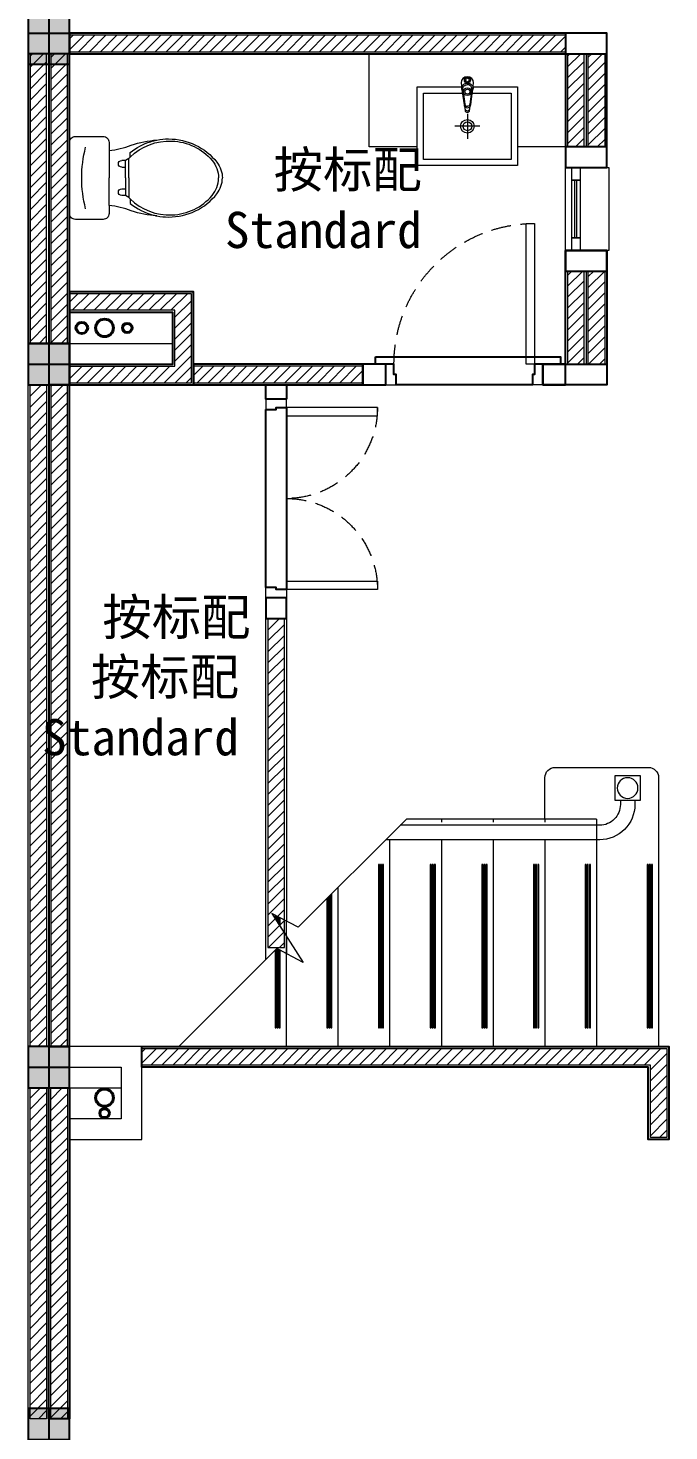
# Model space of a CAD drawing. Header units: inches. Extents: x -315689 to -186947, y -1261464 to -1173043.
# Drawn here: x -258652 to -255552, y -1218673 to -1211889 of the extents above; entities that cross this region are included whole.
import ezdxf

# ---------------------------------------------------------------- set-up
doc = ezdxf.new("R2010")
doc.units = ezdxf.units.IN
doc.header["$LTSCALE"] = 30
doc.header["$MEASUREMENT"] = 0
doc.linetypes.add('HIDDEN', pattern=[9.525, 6.35, -3.175])
for name, color, linetype, lineweight in [('200mm Colum', 1, 'Continuous', 0), ('200mm Wall', 7, 'Continuous', 20), ('A-WALL', 7, 'Continuous', 0), ('A-WALL-4-20', 252, 'Continuous', 0), ('B-WINDOW 2', 142, 'Continuous', 0), ('D-FURNITURES-COUNTER-CABINET', 40, 'Continuous', 0), ('E- FIXTURES-TOILET', 251, 'Continuous', 0), ('E-FIXTURES-KITCHEN', 251, 'Continuous', 0), ('floor', 1, 'Continuous', 18), ('H-HANDRAIL-RAILING', 33, 'Continuous', 0), ('STAIR', 7, 'Continuous', 0), ('TEXT2', 7, 'Continuous', 25)]:
    doc.layers.add(name, color=color, linetype=linetype, lineweight=lineweight)
doc.layers.add('WALL', color=3, linetype='Continuous')
doc.styles.add('Annotative', font='arial.ttf')
pattern_1 = [(45, (-312528.227, -764272.604), (-26.5165043, 26.5165043), [])]

# ---------------------------------------------------------------- blocks, each defined once
blk = doc.blocks.new('zhu3')
at = {"lineweight": 25}
blk.add_hatch(color=6, dxfattribs=at).paths.add_polyline_path([(699851.8, -95439.6), (699851.8, -95739.6), (700051.8, -95739.6), (700051.8, -95439.6)])
at = {"color": 6, "lineweight": 25}
for p, q in [((699951.8, -95439.6), (699951.8, -95739.6)), ((699851.8, -95589.6), (700051.8, -95589.6))]:
    blk.add_line(p, q, dxfattribs=at)
blk.add_lwpolyline([(699851.8, -95439.6), (699851.8, -95739.6), (700051.8, -95739.6), (700051.8, -95439.6), (699851.8, -95439.6)], dxfattribs=at)
blk = doc.blocks.new('zhu2')
at = {"lineweight": 25}
blk.add_hatch(color=5, dxfattribs=at).paths.add_polyline_path([(704694, -104492), (704694, -104792), (704894, -104792), (704894, -104492)])
at = {"color": 5, "lineweight": 25}
for p, q in [((704794, -104492), (704794, -104792)), ((704694, -104642), (704894, -104642))]:
    blk.add_line(p, q, dxfattribs=at)
blk.add_lwpolyline([(704694, -104492), (704694, -104792), (704894, -104792), (704894, -104492), (704694, -104492)], dxfattribs=at)
blk = doc.blocks.new('zhu1')
at = {"lineweight": 25}
blk.add_hatch(color=7, dxfattribs=at).paths.add_polyline_path([(703739, -104407), (703739, -104607), (703939, -104607), (703939, -104407)])
at = {"color": 7, "lineweight": 25}
for p, q in [((703839, -104407), (703839, -104607)), ((703739, -104507), (703939, -104507))]:
    blk.add_line(p, q, dxfattribs=at)
blk.add_lwpolyline([(703739, -104407), (703739, -104607), (703939, -104607), (703939, -104407), (703739, -104407)], dxfattribs=at)
blk = doc.blocks.new('jgzhuzjd')
at = {"color": 3, "lineweight": 25}
for name, p in [('zhu2', (-415512.5, 110653)), ('zhu1', (-414557.5, 108918)), ('zhu1', (-414557.5, 105518)), ('zhu3', (-410670.3, 94800.6))]:
    blk.add_blockref(name, p, dxfattribs=at)
blk = doc.blocks.new('sink for narrow stand')
at = {"layer": 'E- FIXTURES-TOILET'}
for p, q in [((78189.9, -418614.5), (78189.9, -418736.4)), ((78250.8, -418675.5), (78128.9, -418675.5))]:
    blk.add_line(p, q, dxfattribs=at)
for points in [[(78201.9, -418590.1), (78203.9, -418578.1, 0.090943), (78205.9, -418571.8), (78211.9, -418530.2), (78216.9, -418497.2), (78220, -418465.8, 0.413838), (78189.9, -418436.3, 0.413838), (78159.7, -418465.8), (78162.9, -418497.2), (78167.9, -418530.2), (78173.9, -418571.8, 0.090943), (78175.8, -418578.1), (78177.9, -418590, 0.482882)], [(78162.9, -418497.2, -0.462811), (78189.9, -418466.2, -0.462811), (78216.9, -418497.2)], [(78167.9, -418495.2, -0.414214), (78189.9, -418474.2, -0.685598)], [(78167.9, -418495.2), (78177.9, -418568.8, 0.389882), (78189.9, -418578.8, 1.391857)], [(78211.9, -418495.2, 0.414214), (78189.9, -418474.2, 0.685598)], [(78211.9, -418495.2), (78201.9, -418568.8, -0.389882), (78189.9, -418578.8, -1.391857)], [(78203.9, -418578.1, -0.245866), (78189.9, -418587.8, -0.245866), (78175.8, -418578.1)], [(78177.8, -418590.1), (78178.9, -418597.6, 0.409667), (78189.9, -418607.6, 0.409667), (78200.9, -418597.6), (78201.9, -418590.1)], [(78177.9, -418590.1, 0.389882), (78189.9, -418600.1, 0.230616), (78199.2, -418596.1, 0.146126), (78201.9, -418590.1)]]:
    blk.add_lwpolyline(points, format="xyb", dxfattribs=at)
for points in [[(77947.4, -418485.5), (78161.7, -418485.5)], [(78218, -418485.5), (78432.4, -418485.5), (78432.4, -418865.5), (77947.4, -418865.5), (77947.4, -418485.5)], [(78214.1, -418515.5), (78402.4, -418515.5), (78402.4, -418835.5), (77977.4, -418835.5), (77977.4, -418515.5), (78165.6, -418515.5)]]:
    blk.add_lwpolyline(points, dxfattribs=at)
for centre, radius in [((78189.9, -418451.7), 14.3), ((78189.9, -418451.7), 8.9), ((78189.9, -418508.2), 19), ((78189.9, -418508.2), 12), ((78189.9, -418675.5), 32.7), ((78189.9, -418675.5), 21.2)]:
    blk.add_circle(centre, radius, dxfattribs=at)
blk = doc.blocks.new('AR-Staircase-GF_Flat-A')
at = {"lineweight": 9}
for points in [[(80, 880), (85, 880), (85, 90), (80, 90)], [(90, 880), (95, 880), (95, 90), (90, 90)], [(100, 880), (105, 880), (105, 90), (100, 90)], [(380, 880), (385, 880), (385, 90), (380, 90)], [(390, 880), (395, 880), (395, 90), (390, 90)], [(400, 880), (405, 880), (405, 90), (400, 90)], [(630, 880), (635, 880), (635, 90), (630, 90)], [(640, 880), (645, 880), (645, 90), (640, 90)], [(650, 880), (655, 880), (655, 90), (650, 90)], [(880, 880), (885, 880), (885, 90), (880, 90)], [(890, 880), (895, 880), (895, 90), (890, 90)], [(900, 880), (905, 880), (905, 90), (900, 90)], [(1130, 880), (1135, 880), (1135, 90), (1130, 90)], [(1140, 880), (1145, 880), (1145, 90), (1140, 90)], [(1150, 880), (1155, 880), (1155, 90), (1150, 90)], [(1380, 880), (1385, 880), (1385, 90), (1380, 90)], [(1390, 880), (1395, 880), (1395, 90), (1390, 90)], [(1400, 880), (1405, 880), (1405, 90), (1400, 90)]]:
    blk.add_lwpolyline(points, close=True, dxfattribs=at)
for points in [[(1635, 735), (1635, 90), (1630, 90), (1630, 740)], [(1645, 725), (1645, 90), (1640, 90), (1640, 730)], [(1655, 715), (1655, 90), (1650, 90), (1650, 720)], [(1880, 579.8), (1880, 622)], [(1885, 624.6), (1885, 587.6)], [(1890, 595.4), (1890, 627.2)], [(1895, 629.8), (1895, 603.2)], [(1900, 611.1), (1900, 632.4)], [(1905, 635), (1905, 618.9)], [(1885, 468.1), (1885, 90), (1880, 90), (1880, 465.4)], [(1895, 473.4), (1895, 90), (1890, 90), (1890, 470.7)], [(1905, 465), (1905, 90), (1900, 90), (1900, 470)]]:
    blk.add_lwpolyline(points, dxfattribs=at)
at = {"layer": 'H-HANDRAIL-RAILING', "ltscale": 50}
for points in [[(165, 1190), (165, 1170, 0.414214), (335, 1000), (1370, 1000)], [(235, 1190), (235, 1170, 0.414214), (335, 1070), (1300, 1070)]]:
    blk.add_lwpolyline(points, format="xyb", dxfattribs=at)
blk.add_circle((200, 1250), 50, dxfattribs=at)
at = {"layer": 'STAIR', "ltscale": 50}
for p, q in [((50, 1300), (50, 0)), ((350, 1100), (350, 0)), ((600, 1100), (600, 1085)), ((850, 1100), (850, 1085)), ((1100, 1100), (1100, 1085)), ((600, 1000), (600, 0)), ((850, 1000), (850, 0)), ((1100, 1000), (1100, 0)), ((1350, 0), (1350, 1000)), ((1600, 0), (1600, 770)), ((1850, 0), (1850, 606.5))]:
    blk.add_line(p, q, dxfattribs=at)
blk.add_lwpolyline([(600, 1100), (600, 1300, 0.414214), (550, 1350), (100, 1350)], format="xyb", dxfattribs=at)
blk.add_lwpolyline([(260, 1310), (140, 1310), (140, 1190), (260, 1190)], close=True, dxfattribs=at)
for points in [[(350, 1100), (1270, 1100)], [(1270, 1100), (1793.1, 576.9), (1920.4, 643), (1769.6, 407), (1896.1, 473.9), (2370, 0)]]:
    blk.add_lwpolyline(points, dxfattribs=at)
blk.add_arc((100, 1300), 50, 90, 180, dxfattribs=at)
blk = doc.blocks.new('AR-Single-Wood-Door-68cm-100-Frame_Flat-A')
at = {"color": 0}
for points in [[(-340, 100), (-300, 100), (-300, 780), (-340, 780)], [(-340, 50), (-340, 100), (-380, 100), (-380, 0), (-330, 0), (-330, 50)], [(340, 50), (340, 100), (380, 100), (380, 0), (330, 0), (330, 50)]]:
    blk.add_lwpolyline(points, close=True, dxfattribs=at)
at = {"color": 0, "linetype": 'HIDDEN', "ltscale": 0.5}
blk.add_arc((-340, 100), 680, 0, 90, dxfattribs=at)
blk = doc.blocks.new('AR-Double-Wood-Door-92cm-100-Frame_Flat-A')
at = {"color": 0}
for points in [[(-50, 440), (-100, 440), (-100, 480), (0, 480), (0, 430), (-50, 430)], [(-100, 440), (-100, 400), (-540, 400), (-540, 440)], [(-100, -440), (-100, -400), (-540, -400), (-540, -440)], [(-50, -440), (-100, -440), (-100, -480), (0, -480), (0, -430), (-50, -430)]]:
    blk.add_lwpolyline(points, close=True, dxfattribs=at)
at = {"color": 251, "true_color": 0x636466}
blk.add_lwpolyline([(0, 430), (-50, 430), (-50, 440), (-100, 440), (-100, -440), (-50, -440), (-50, -430), (0, -430)], close=True, dxfattribs=at)
at = {"color": 0, "linetype": 'HIDDEN', "ltscale": 0.5}
for centre, start, end in [((-100, 440), 180, 270), ((-100, -440), 90, 180)]:
    blk.add_arc(centre, 440, start, end, dxfattribs=at)
blk = doc.blocks.new('AR-Toilet_Flat-A')
at = {"color": 0}
for p, q in [((-307.9, 94), (-291.2, 84.9)), ((-291.2, 52.3), (-291.2, 84.9)), ((-291.2, 84.9), (-273, 84.9)), ((-273, 52.3), (-291.2, 52.3)), ((-291.2, 0), (-291.2, 52.3)), ((-291.2, 0), (-291.2, -52.3)), ((-291.2, -52.3), (-291.2, -84.9)), ((-273, -52.3), (-291.2, -52.3)), ((-307.9, -94), (-291.2, -84.9)), ((-291.2, -84.9), (-273, -84.9))]:
    blk.add_line(p, q, dxfattribs=at)
for points in [[(-499.7, 188.9, 0.230343), (-733.7, 75.9, 0.16845), (-760, 0, 2.883082)], [(-314.7, 101, 0.434217), (-710.1, 84.9, 0.182634), (-741.1, 0, 2.693815)], [(-443.1, 183.3, 0.048023), (-499.7, 188.9, 0.16845)], [(-211.7, -171.7, 0.414214), (-183, -200.5), (-48.8, -200.5, 0.414214), (-20, -171.7), (-20, 0), (-20, 171.7, 0.414214), (-48.8, 200.5), (-183, 200.5, 0.414214), (-211.7, 171.7), (-211.7, 132.4, -0.052345), (-319.1, 158.3, 0.071131), (-443.1, 183.3, 0.160777)], [(-412.5, 175.6, 0.026594), (-443.1, 183.3, 0.16845)], [(-314.7, 123.6, 0.094048), (-412.5, 175.6, 0.16845)], [(-314.7, 101), (-314.7, 123.6, 0.416606)], [(-307.9, 94, 0.008985), (-314.7, 101, 0.182634)], [(-307.9, 0), (-307.9, 94, 0.008985)], [(-211.7, 132.4), (-211.7, 0, 0.414214)], [(-307.9, 0), (-307.9, -94, -0.444938)], [(-211.7, -132.4), (-211.7, 0, -0.414214)], [(-499.7, -188.9, -0.230343), (-733.7, -75.9, -0.16845), (-760, 0, -2.883082)], [(-314.7, -101, -0.434217), (-710.1, -84.9, -0.182634), (-741.1, 0, -2.693815)], [(-443.1, -183.3, 0.071131), (-319.1, -158.3, -0.052345), (-211.7, -132.4), (-211.7, -171.7, 0.414214)], [(-314.7, -123.6, -0.105447), (-425.4, -179.3, -0.16845)], [(-307.9, -94, -0.008985), (-314.7, -101, -0.182634)], [(-314.7, -101), (-314.7, -123.6, -0.416606)], [(-443.1, -183.3, -0.048023), (-499.7, -188.9, -0.16845)], [(-425.4, -179.3, -0.015301), (-443.1, -183.3, -0.16845)]]:
    blk.add_lwpolyline(points, format="xyb", dxfattribs=at)
for centre, radius, start, end in [((-667.7, -0.3), 588.3, 0.02796, 14.67123), ((-273, 68.6), 16.3, 270, 90), ((-273, -68.6), 16.3, 270, 90), ((-667.7, 0.3), 588.3, 345.32877, 359.97204)]:
    blk.add_arc(centre, radius, start, end, dxfattribs=at)
blk = doc.blocks.new('AR-Fixed-Alu-Window-400cm-200-Frame_Flat-A')
at = {"color": 0}
for points in [[(-70, 200), (-70, 140), (-30, 140), (-30, 200)], [(-70, 140), (-70, -140), (-30, -140), (-30, 140)], [(-70, -140), (-70, -200), (-30, -200), (-30, -140)]]:
    blk.add_lwpolyline(points, close=True, dxfattribs=at)
for points in [[(-55, -140), (-55, 140)], [(-45, -140), (-45, 140)]]:
    blk.add_lwpolyline(points, dxfattribs=at)
blk = doc.blocks.new('200mm Column')
blk.add_point((0, 0))
at = {"color": 1, "linetype": 'ByBlock'}
blk.add_wipeout([(100, -100), (-100, -100), (-100, 100), (100, 100)], dxfattribs=at)
blk = doc.blocks.new('GL')
at = {"layer": 'A-WALL-4-20'}
h = blk.add_hatch(dxfattribs=at)
h.set_pattern_fill('ANSI31', color=253, scale=300)
h.set_pattern_definition(pattern_1)
h.paths.add_polyline_path([(-258451.9, -1182197.9), (-258451.9, -1182277.9), (-256051.9, -1182277.9), (-256051.9, -1182197.9)])
h = blk.add_hatch(dxfattribs=at)
h.set_pattern_fill('ANSI31', color=253, scale=300)
h.set_pattern_definition(pattern_1)
h.paths.add_polyline_path([(-255961.9, -1182287.9), (-256041.9, -1182287.9), (-256041.9, -1182737.9), (-255961.9, -1182737.9)])
h = blk.add_hatch(dxfattribs=at)
h.set_pattern_fill('ANSI31', color=253, scale=300)
h.set_pattern_definition(pattern_1)
h.paths.add_polyline_path([(-255941.9, -1182287.9), (-255861.9, -1182287.9), (-255861.9, -1182737.9), (-255941.9, -1182737.9)])
h = blk.add_hatch(dxfattribs=at)
h.set_pattern_fill('ANSI31', color=253, scale=300)
h.set_pattern_definition(pattern_1)
h.paths.add_polyline_path([(-255961.9, -1183337.9), (-256041.9, -1183337.9), (-256041.9, -1183787.9), (-255961.9, -1183787.9)])
h = blk.add_hatch(dxfattribs=at)
h.set_pattern_fill('ANSI31', color=253, scale=300)
h.set_pattern_definition(pattern_1)
h.paths.add_polyline_path([(-255941.9, -1183337.9), (-255861.9, -1183337.9), (-255861.9, -1183787.9), (-255941.9, -1183787.9)])
h = blk.add_hatch(dxfattribs=at)
h.set_pattern_fill('ANSI31', color=253, scale=300)
h.set_pattern_definition(pattern_1)
h.paths.add_polyline_path([(-257861.9, -1183877.9), (-257861.9, -1183447.9), (-258451.9, -1183447.9), (-258451.9, -1183527.9), (-257941.9, -1183527.9), (-257941.9, -1183797.9), (-258451.9, -1183797.9), (-258451.9, -1183877.9)])
h = blk.add_hatch(dxfattribs=at)
h.set_pattern_fill('ANSI31', color=253, scale=300)
h.set_pattern_definition(pattern_1)
h.paths.add_polyline_path([(-257031.9, -1183797.9), (-257851.9, -1183797.9), (-257851.9, -1183877.9), (-257031.9, -1183877.9)])
h = blk.add_hatch(dxfattribs=at)
h.set_pattern_fill('ANSI31', color=253, scale=300)
h.set_pattern_definition(pattern_1)
h.paths.add_polyline_path([(-257411.9, -1185017.9), (-257491.9, -1185017.9), (-257491.9, -1186608.9), (-257411.9, -1186608.9)])
h = blk.add_hatch(dxfattribs=at)
h.set_pattern_fill('ANSI31', color=253, scale=300)
h.set_pattern_definition(pattern_1)
h.paths.add_polyline_path([(-258101.9, -1187097.9), (-255561.9, -1187097.9), (-255561.9, -1187527.9), (-255641.9, -1187527.9), (-255641.9, -1187177.9), (-258101.9, -1187177.9)])
at = {"color": 251, "true_color": 0x636466}
for points in [[(-256971.9, -1183752.9), (-256076.9, -1183752.9), (-256076.9, -1183787.9), (-256201.9, -1183787.9), (-256201.9, -1183837.9), (-256211.9, -1183837.9), (-256211.9, -1183887.9), (-256871.9, -1183887.9), (-256871.9, -1183837.9), (-256881.9, -1183837.9), (-256881.9, -1183787.9), (-256971.9, -1183787.9)], [(-257501.9, -1184007.9), (-257451.9, -1184007.9), (-257451.9, -1183997.9), (-257401.9, -1183997.9), (-257401.9, -1184877.9), (-257451.9, -1184877.9), (-257451.9, -1184867.9), (-257501.9, -1184867.9)]]:
    blk.add_lwpolyline(points, close=True, dxfattribs=at)
at = {"color": 4}
for centre, radius in [((-258391.9, -1183612.9), 30), ((-258391.9, -1183612.9), 25), ((-258281.9, -1183612.9), 45), ((-258281.9, -1183612.9), 40), ((-258171.9, -1183612.9), 25), ((-258171.9, -1183612.9), 20), ((-258281.9, -1187335.4), 45), ((-258281.9, -1187335.4), 40), ((-258281.9, -1187410.4), 25), ((-258281.9, -1187410.4), 20)]:
    blk.add_circle(centre, radius, dxfattribs=at)
at = {"layer": 'A-WALL'}
for points in [[(-258651.9, -1183437.9), (-258651.9, -1182287.9)], [(-258651.9, -1187087.9), (-258651.9, -1183887.9)], [(-258551.9, -1194487.9), (-258651.9, -1194487.9), (-258651.9, -1187287.9)]]:
    blk.add_lwpolyline(points, dxfattribs=at)
for points in [[(-257501.9, -1184917.9), (-257401.9, -1184917.9), (-257401.9, -1186481.5), (-257472.3, -1186444.9), (-257401.9, -1186555.1), (-257401.9, -1186638.3), (-257448, -1186614), (-257501.9, -1186667.9)], [(-258451.9, -1187437.9), (-258451.9, -1187187.9), (-258201.9, -1187187.9), (-258201.9, -1187437.9)]]:
    blk.add_lwpolyline(points, close=True, dxfattribs=at)
at = {"layer": 'A-WALL-4-20'}
blk.add_lwpolyline([(-256051.9, -1182837.9), (-255841.9, -1182837.9), (-255841.9, -1183237.9), (-256051.9, -1183237.9)], close=True, dxfattribs=at)
at = {"layer": 'D-FURNITURES-COUNTER-CABINET', "ltscale": 50}
blk.add_lwpolyline([(-256769.4, -1182737.9), (-257001.9, -1182737.9), (-257001.9, -1182287.9), (-256051.9, -1182287.9), (-256051.9, -1182737.9), (-256284.4, -1182737.9)], dxfattribs=at)
at = {"layer": 'E-FIXTURES-KITCHEN'}
for points in [[(-258451.9, -1183687.9), (-257951.9, -1183687.9)], [(-258451.9, -1187287.9), (-258201.9, -1187287.9)]]:
    blk.add_lwpolyline(points, dxfattribs=at)
at = {"layer": 'floor', "color": 253}
for p, q in [((-255951.9, -1182287.9), (-255951.9, -1182737.9)), ((-255951.9, -1183337.9), (-255951.9, -1183787.9))]:
    blk.add_line(p, q, dxfattribs=at)
for points in [[(-258451.9, -1182197.9), (-258451.9, -1182277.9), (-256051.9, -1182277.9), (-256051.9, -1182197.9)], [(-255961.9, -1182287.9), (-256041.9, -1182287.9), (-256041.9, -1182737.9), (-255961.9, -1182737.9)], [(-255941.9, -1182287.9), (-255861.9, -1182287.9), (-255861.9, -1182737.9), (-255941.9, -1182737.9)], [(-255961.9, -1183337.9), (-256041.9, -1183337.9), (-256041.9, -1183787.9), (-255961.9, -1183787.9)], [(-255941.9, -1183337.9), (-255861.9, -1183337.9), (-255861.9, -1183787.9), (-255941.9, -1183787.9)], [(-258451.9, -1183877.9), (-257861.9, -1183877.9), (-257861.9, -1183447.9), (-258451.9, -1183447.9)], [(-258451.9, -1183797.9), (-257941.9, -1183797.9), (-257941.9, -1183527.9), (-258451.9, -1183527.9)], [(-257031.9, -1183797.9), (-257851.9, -1183797.9), (-257851.9, -1183877.9), (-257031.9, -1183877.9)], [(-257411.9, -1185017.9), (-257491.9, -1185017.9), (-257491.9, -1186608.9), (-257411.9, -1186608.9)], [(-258101.9, -1187097.9), (-255561.9, -1187097.9), (-255561.9, -1187527.9), (-255641.9, -1187527.9), (-255641.9, -1187177.9), (-258101.9, -1187177.9)]]:
    blk.add_lwpolyline(points, close=True, dxfattribs=at)
at = {"layer": 'WALL'}
for points in [[(-255851.9, -1182837.9), (-255851.9, -1182187.9), (-258451.9, -1182187.9), (-258451.9, -1182287.9), (-256051.9, -1182287.9), (-256051.9, -1182837.9)], [(-256051.9, -1182287.9), (-255851.9, -1182287.9), (-255851.9, -1182187.9), (-256051.9, -1182187.9)], [(-256051.9, -1182837.9), (-255851.9, -1182837.9), (-255851.9, -1182737.9), (-256051.9, -1182737.9)], [(-256051.9, -1183337.9), (-255851.9, -1183337.9), (-255851.9, -1183237.9), (-256051.9, -1183237.9)], [(-258451.9, -1183887.9), (-257851.9, -1183887.9), (-257851.9, -1183437.9), (-258451.9, -1183437.9)], [(-258451.9, -1183787.9), (-257951.9, -1183787.9), (-257951.9, -1183537.9), (-258451.9, -1183537.9)], [(-256921.9, -1183787.9), (-257851.9, -1183787.9), (-257851.9, -1183887.9), (-256921.9, -1183887.9)], [(-257031.9, -1183787.9), (-257851.9, -1183787.9), (-257851.9, -1183887.9), (-257031.9, -1183887.9)], [(-256921.9, -1183787.9), (-257031.9, -1183787.9), (-257031.9, -1183887.9), (-256921.9, -1183887.9)], [(-256051.9, -1183787.9), (-256161.9, -1183787.9), (-256161.9, -1183887.9), (-256051.9, -1183887.9)], [(-256051.9, -1183787.9), (-255851.9, -1183787.9), (-255851.9, -1183887.9), (-256051.9, -1183887.9)], [(-257401.9, -1183957.9), (-257501.9, -1183957.9), (-257501.9, -1183887.9), (-257401.9, -1183887.9)], [(-257501.9, -1185017.9), (-257401.9, -1185017.9), (-257401.9, -1184917.9), (-257501.9, -1184917.9)], [(-258101.9, -1187087.9), (-255551.9, -1187087.9), (-255551.9, -1187537.9), (-255651.9, -1187537.9), (-255651.9, -1187187.9), (-258101.9, -1187187.9)], [(-258101.9, -1187087.9), (-255551.9, -1187087.9), (-255551.9, -1187537.9), (-255651.9, -1187537.9), (-255651.9, -1187187.9), (-258101.9, -1187187.9)]]:
    blk.add_lwpolyline(points, close=True, dxfattribs=at)
blk.add_lwpolyline([(-256051.9, -1183237.9), (-255851.9, -1183237.9), (-255851.9, -1183887.9), (-256161.9, -1183887.9), (-256161.9, -1183787.9), (-256051.9, -1183787.9), (-256051.9, -1183237.9)], dxfattribs=at)
at = {"color": 1}
blk.add_blockref('sink for narrow stand', (-334716.8, -763962.4), dxfattribs=at)
at = {"layer": 'A-WALL', "xscale": -1}
for name, p in [('AR-Single-Wood-Door-68cm-100-Frame_Flat-A', (-256541.9, -1183887.9)), ('AR-Double-Wood-Door-92cm-100-Frame_Flat-A', (-257501.9, -1184437.9))]:
    blk.add_blockref(name, p, dxfattribs=at)
at = {"layer": 'B-WINDOW 2', "xscale": -1}
blk.add_blockref('AR-Fixed-Alu-Window-400cm-200-Frame_Flat-A', (-256051.9, -1183037.9), dxfattribs=at)
at = {"layer": 'E- FIXTURES-TOILET', "xscale": -1}
blk.add_blockref('AR-Toilet_Flat-A', (-258471.9, -1182887.9), dxfattribs=at)
at = {"layer": 'STAIR', "xscale": -1}
blk.add_blockref('AR-Staircase-GF_Flat-A', (-255551.9, -1187087.9), dxfattribs=at)
at = {"layer": 'TEXT2', "color": 22, "true_color": 0xe02606, "char_height": 175, "attachment_point": 3, "style": 'Annotative'}
for insert in [(-256747.4, -1182759.9), (-257631.6, -1185213)]:
    blk.add_mtext('{\\fSimSun|b0|i0|c134|p2;按标配\\fSimSun|b0|i0|c0|p2;\\PStandard}', dxfattribs=dict(at, insert=insert))
at = {"layer": '200mm Colum'}
for p in [(-258551.9, -1183787.9), (-258551.9, -1187187.9), (-258551.9, -1188987.9)]:
    blk.add_blockref('200mm Column', p, dxfattribs=at)
at = {"layer": 'A-WALL-4-20'}
h = blk.add_hatch(dxfattribs=at)
h.set_pattern_fill('ANSI31', color=253, scale=300)
h.set_pattern_definition(pattern_1)
h.paths.add_polyline_path([(-258641.9, -1183687.9), (-258561.9, -1183687.9), (-258561.9, -1182287.9), (-258641.9, -1182287.9)])
h = blk.add_hatch(dxfattribs=at)
h.set_pattern_fill('ANSI31', color=253, scale=300)
h.set_pattern_definition(pattern_1)
h.paths.add_polyline_path([(-258541.9, -1183687.9), (-258461.9, -1183687.9), (-258461.9, -1182287.9), (-258541.9, -1182287.9)])
h = blk.add_hatch(dxfattribs=at)
h.set_pattern_fill('ANSI31', color=253, scale=300)
h.set_pattern_definition(pattern_1)
h.paths.add_polyline_path([(-258561.9, -1187087.9), (-258641.9, -1187087.9), (-258641.9, -1183887.9), (-258561.9, -1183887.9)])
h = blk.add_hatch(dxfattribs=at)
h.set_pattern_fill('ANSI31', color=253, scale=300)
h.set_pattern_definition(pattern_1)
h.paths.add_polyline_path([(-258541.9, -1187087.9), (-258461.9, -1187087.9), (-258461.9, -1183887.9), (-258541.9, -1183887.9)])
h = blk.add_hatch(dxfattribs=at)
h.set_pattern_fill('ANSI31', color=253, scale=300)
h.set_pattern_definition(pattern_1)
h.paths.add_polyline_path([(-258641.9, -1187287.9), (-258561.9, -1187287.9), (-258561.9, -1188887.9), (-258641.9, -1188887.9)])
h = blk.add_hatch(dxfattribs=at)
h.set_pattern_fill('ANSI31', color=253, scale=300)
h.set_pattern_definition(pattern_1)
h.paths.add_polyline_path([(-258541.9, -1187287.9), (-258461.9, -1187287.9), (-258461.9, -1188887.9), (-258541.9, -1188887.9)])
at = {"layer": 'A-WALL'}
blk.add_lwpolyline([(-258451.9, -1187187.9), (-258451.9, -1187537.9), (-258101.9, -1187537.9), (-258101.9, -1187087.9), (-258451.9, -1187087.9)], dxfattribs=at)
at = {"layer": 'floor', "color": 253}
for points in [[(-258641.9, -1183687.9), (-258561.9, -1183687.9), (-258561.9, -1182287.9), (-258641.9, -1182287.9)], [(-258541.9, -1183687.9), (-258461.9, -1183687.9), (-258461.9, -1182287.9), (-258541.9, -1182287.9)], [(-258561.9, -1187087.9), (-258641.9, -1187087.9), (-258641.9, -1183887.9), (-258561.9, -1183887.9)], [(-258541.9, -1187087.9), (-258461.9, -1187087.9), (-258461.9, -1183887.9), (-258541.9, -1183887.9)], [(-258641.9, -1187287.9), (-258561.9, -1187287.9), (-258561.9, -1188887.9), (-258641.9, -1188887.9)], [(-258541.9, -1187287.9), (-258461.9, -1187287.9), (-258461.9, -1188887.9), (-258541.9, -1188887.9)]]:
    blk.add_lwpolyline(points, close=True, dxfattribs=at)
at = {"layer": 'WALL'}
for points in [[(-258651.9, -1183687.9), (-258451.9, -1183687.9), (-258451.9, -1182287.9), (-258651.9, -1182287.9)], [(-258551.9, -1183687.9), (-258451.9, -1183687.9), (-258451.9, -1182287.9), (-258551.9, -1182287.9)], [(-258451.9, -1183887.9), (-258551.9, -1183887.9), (-258551.9, -1187087.9), (-258451.9, -1187087.9)], [(-258551.9, -1187287.9), (-258451.9, -1187287.9), (-258451.9, -1188887.9), (-258551.9, -1188887.9)]]:
    blk.add_lwpolyline(points, close=True, dxfattribs=at)
at = {"layer": '200mm Wall'}
blk.add_blockref('jgzhuzjd', (-547833.4, -1188198.9), dxfattribs=at)

msp = doc.modelspace()

# ---------------------------------------------------------------- block references
msp.add_blockref('GL', (0, -29726.1))

# ---------------------------------------------------------------- next in the draw order: texts
at = {"layer": 'TEXT2', "color": 22, "true_color": 0xe02606, "insert": (-258292.2, -1214649.9), "char_height": 175, "attachment_point": 1, "style": 'Annotative'}
msp.add_mtext('{\\fSimSun|b0|i0|c134|p2;按标配}', dxfattribs=at)

doc.saveas('drawing.dxf')
